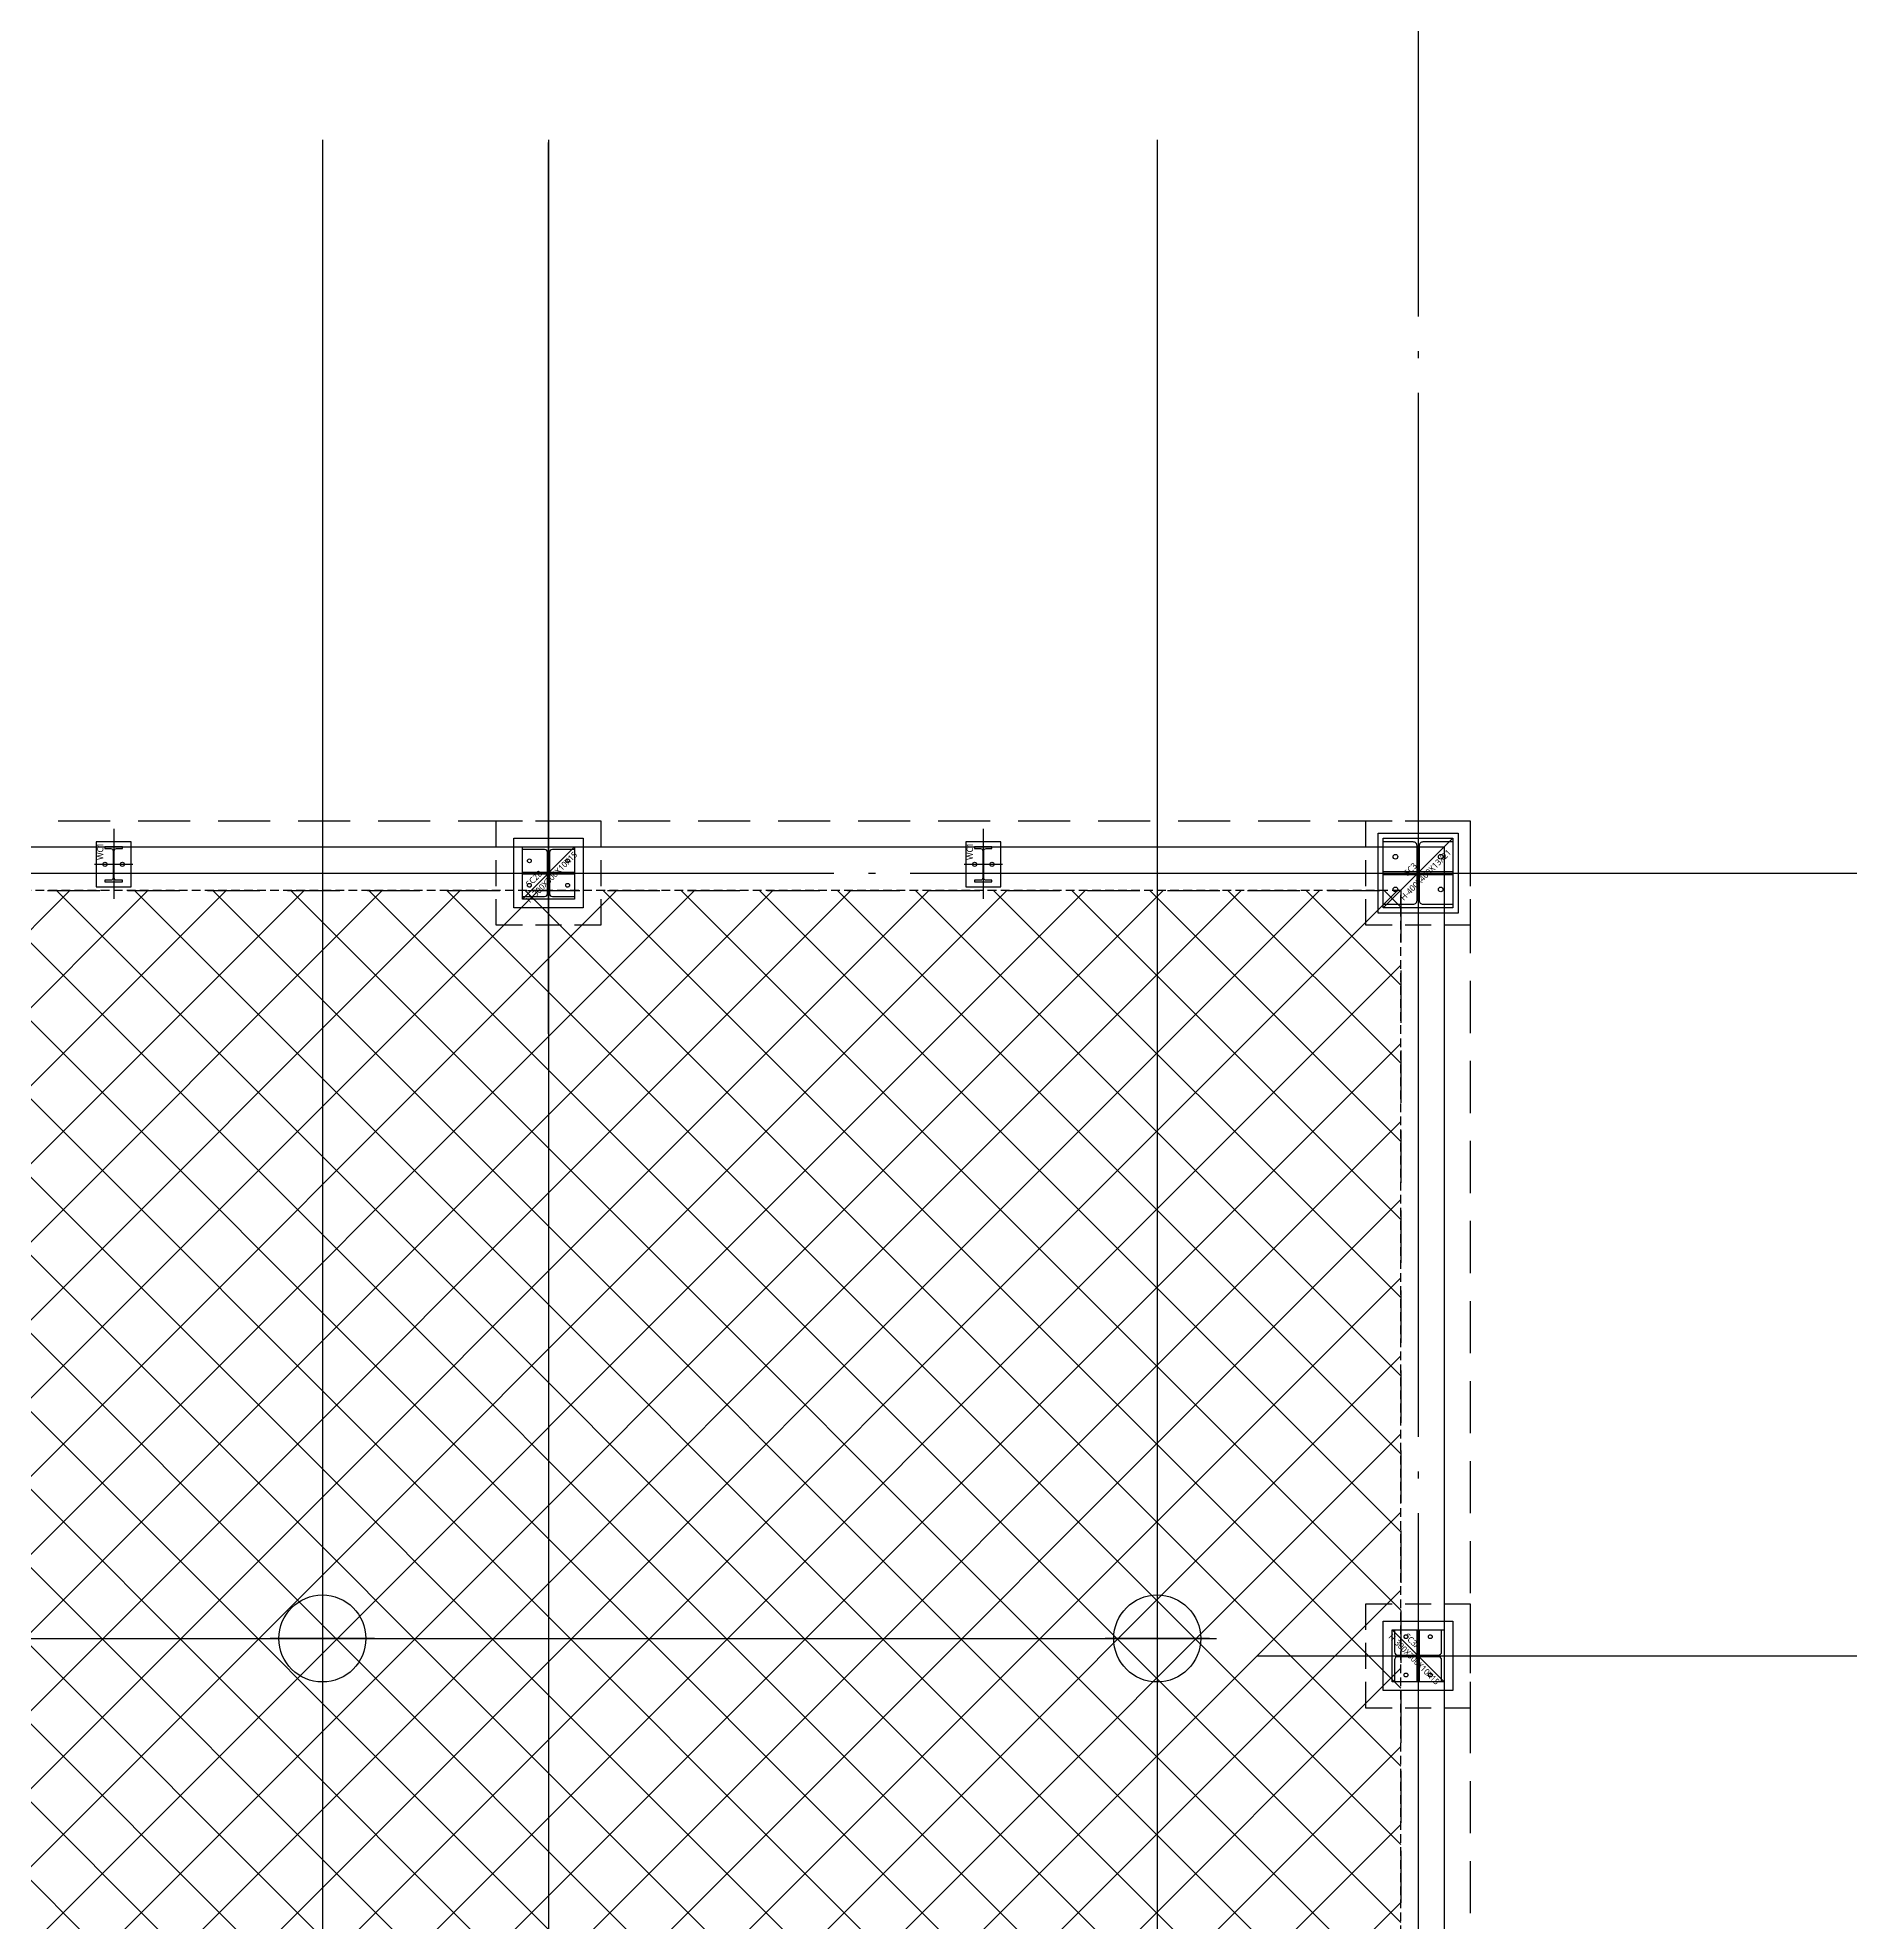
# Model space of a CAD drawing. Header units: millimetres. Extents: x -734060 to 504600, y -7739 to 118800.
# Drawn here: x -231837 to -221415, y 79868 to 90702 of the extents above; entities that cross this region are included whole.
import ezdxf
from ezdxf.enums import TextEntityAlignment as Align

# ---------------------------------------------------------------- set-up
doc = ezdxf.new("R2010")
doc.units = ezdxf.units.MM
doc.header["$LTSCALE"] = 200
for name, pattern in [('CEN-GAUN', [32.2, 30, -1, 0.2, -1]), ('CONTINOUS', [0]), ('H3', [3, 2, -1]), ('HID', [2.3, 1.5, -0.8]), ('HIDDEN', [0.375, 0.25, -0.125])]:
    doc.linetypes.add(name, pattern=pattern)
doc.layers.get('DEFPOINTS').update_dxf_attribs({"color": 137})
for name, color, linetype in [('0-PIPE', 7, 'Continuous'), ('0-기초', 4, 'H3'), ('09GIRDER', 2, 'Continuous'), ('CEN', 1, 'CEN-GAUN'), ('G', 3, 'Continuous'), ('HAT-INS', 250, 'Continuous'), ('STEEL BASE', 13, 'Continuous'), ('WAL', 3, 'Continuous'), ('Z-하부구조체', 6, 'HIDDEN')]:
    doc.layers.add(name, color=color, linetype=linetype)
doc.layers.add('TEMP', color=171, linetype='Continuous', plot=False)
doc.styles.add('스타일1', font='malgun.ttf')

# ---------------------------------------------------------------- blocks, each defined once
blk = doc.blocks.new('X-CEN11')
at = {"layer": 'CEN', "color": 14, "linetype": 'CONTINOUS'}
for p, q in [((64700, 4216), (64700, -9737)), ((66000, 4216), (66000, -48378)), ((69500, 4216), (69500, -9737)), ((49297, -4400), (69841, -4400))]:
    blk.add_line(p, q, dxfattribs=at)
blk = doc.blocks.new('X-CEN')
at = {"layer": 'CEN'}
for p, q in [((71000, 9200), (71000, -53000)), ((66000, -925), (66000, 4200)), ((-9200, 0), (76000, 0)), ((70075, -4500), (76000, -4500))]:
    blk.add_line(p, q, dxfattribs=at)
blk = doc.blocks.new('파일')
at = {"layer": '0-PIPE', "color": 7, "linetype": 'Continuous'}
for p, q in [((0, -300), (0, 300)), ((-300, 0), (300, 0))]:
    blk.add_line(p, q, dxfattribs=at)
at = {"layer": '0-PIPE', "color": 3, "linetype": 'Continuous'}
blk.add_circle((0, 0), 250, dxfattribs=at)
blk = doc.blocks.new('X-1F-FD')
at = {"layer": '0-기초', "rotation": 180}
for p in [(64700, -4400), (69500, -4400)]:
    blk.add_blockref('파일', p, dxfattribs=at)
blk = doc.blocks.new('S-SC3A')
at = {"layer": '09GIRDER'}
blk.add_lwpolyline([(-150, -150), (-150, -135), (-23, -135, 0.414214), (-5, -117), (-5, 117, 0.414214), (-23, 135), (-150, 135), (-150, 150), (150, 150), (150, 135), (23, 135, 0.414214), (5, 117), (5, -117, 0.414214), (23, -135), (150, -135), (150, -150)], format="xyb", close=True, dxfattribs=at)
at = {"layer": 'DEFPOINTS'}
blk.add_line((-150, -150), (150, 150), dxfattribs=at)
blk.add_lwpolyline([(-150, 150), (150, 150), (150, -150), (-150, -150)], close=True, dxfattribs=at)
at = {"layer": 'STEEL BASE'}
for points in [[(-200, 200), (200, 200), (200, -200), (-200, -200)], [(-150, 6), (-5, 6), (-5, -6), (-150, -6)], [(5, 6), (150, 6), (150, -6), (5, -6)]]:
    blk.add_lwpolyline(points, close=True, dxfattribs=at)
for centre in [(-110, 70), (110, 70), (-110, -70), (110, -70)]:
    blk.add_circle(centre, 11, dxfattribs=at)
at = {"layer": 'DEFPOINTS', "style": '스타일1'}
blk.add_text('H-300X300X10X15', height=35, rotation=45, dxfattribs=at).set_placement((19, -23), align=Align.MIDDLE_CENTER)
blk.add_text('SC3A', height=35, rotation=45, dxfattribs=at).set_placement((-109, -83))
blk = doc.blocks.new('S-WC1')
at = {"layer": 'DEFPOINTS'}
for p, q in [((0, 205), (0, -199)), ((110, 0), (-110, 0))]:
    blk.add_line(p, q, dxfattribs=at)
at = {"layer": 'STEEL BASE'}
blk.add_lwpolyline([(100, 130), (-100, 130), (-100, -130), (100, -130)], close=True, dxfattribs=at)
for centre in [(-50, 0), (50, 0)]:
    blk.add_circle(centre, 12, dxfattribs=at)
at = {"layer": 'WAL'}
blk.add_lwpolyline([(50, -100), (50, -91), (16, -91, -0.414214), (3, -78), (3, 78, -0.414214), (16, 91), (50, 91), (50, 100), (-50, 100), (-50, 91), (-16, 91, -0.414214), (-3, 78), (-3, -78, -0.414214), (-16, -91), (-50, -91), (-50, -100)], format="xyb", close=True, dxfattribs=at)
at = {"layer": 'TEMP', "style": '스타일1'}
blk.add_text('WC1', height=35, rotation=90, dxfattribs=at).set_placement((-60, 26))
blk = doc.blocks.new('S-SC3')
at = {"layer": '09GIRDER'}
blk.add_lwpolyline([(-200, -200), (-200, -179), (-28, -179, 0.414214), (-6, -157), (-6, 157, 0.414214), (-28, 179), (-200, 179), (-200, 200), (200, 200), (200, 179), (28, 179, 0.414214), (6, 157), (6, -157, 0.414214), (28, -179), (200, -179), (200, -200)], format="xyb", close=True, dxfattribs=at)
at = {"layer": 'DEFPOINTS'}
blk.add_line((-200, -200), (200, 200), dxfattribs=at)
blk.add_lwpolyline([(-200, 200), (200, 200), (200, -200), (-200, -200)], close=True, dxfattribs=at)
at = {"layer": 'STEEL BASE'}
for points in [[(-230, 230), (230, 230), (230, -230), (-230, -230)], [(-200, 10), (-6, 10), (-6, -10), (-200, -10)], [(6, 10), (200, 10), (200, -10), (6, -10)]]:
    blk.add_lwpolyline(points, close=True, dxfattribs=at)
for centre in [(-130, 94), (130, 94), (-130, -94), (130, -94)]:
    blk.add_circle(centre, 13.5, dxfattribs=at)
at = {"layer": 'DEFPOINTS', "style": '스타일1'}
for s, p in [('H-400X400X13X21', (43, -10)), ('SC3', (-44, 22))]:
    blk.add_text(s, height=35, rotation=45, dxfattribs=at).set_placement(p, align=Align.MIDDLE_CENTER)
blk = doc.blocks.new('S-SC2B')
at = {"layer": '09GIRDER'}
blk.add_lwpolyline([(-150, -150), (-150, -135), (-23, -135, 0.414214), (-5, -117), (-5, 117, 0.414214), (-23, 135), (-150, 135), (-150, 150), (150, 150), (150, 135), (23, 135, 0.414214), (5, 117), (5, -117, 0.414214), (23, -135), (150, -135), (150, -150)], format="xyb", close=True, dxfattribs=at)
at = {"layer": 'DEFPOINTS'}
blk.add_line((-150, -150), (150, 150), dxfattribs=at)
blk.add_lwpolyline([(-150, 150), (150, 150), (150, -150), (-150, -150)], close=True, dxfattribs=at)
at = {"layer": 'STEEL BASE'}
for points in [[(-200, 200), (200, 200), (200, -200), (-200, -200)], [(-150, 6), (-5, 6), (-5, -6), (-150, -6)], [(5, 6), (150, 6), (150, -6), (5, -6)]]:
    blk.add_lwpolyline(points, close=True, dxfattribs=at)
for centre in [(-110, 70), (110, 70), (-110, -70), (110, -70)]:
    blk.add_circle(centre, 11, dxfattribs=at)
at = {"layer": 'DEFPOINTS', "style": '스타일1'}
blk.add_text('H-300X300X10X15', height=35, rotation=45, dxfattribs=at).set_placement((19, -23), align=Align.MIDDLE_CENTER)
blk.add_text('SC2B', height=35, rotation=45, dxfattribs=at).set_placement((-109, -83))
blk = doc.blocks.new('x-stu-1Fcol')
for name, p in [('S-WC1', (63500, 50)), ('S-WC1', (68500, 50)), ('S-SC3', (71000, 0)), ('S-SC2B', (66000, 0))]:
    blk.add_blockref(name, p)
at = {"rotation": 270}
blk.add_blockref('S-SC3A', (71000, -4500), dxfattribs=at)
blk = doc.blocks.new('X-S-PDH')
at = {"layer": 'Z-하부구조체', "color": 251, "ltscale": 3}
for points in [[(65700, 300), (66300, 300), (66300, -300), (65700, -300)], [(70700, 300), (71300, 300), (71300, -300), (70700, -300)], [(70700, -4200), (71300, -4200), (71300, -4800), (70700, -4800)]]:
    blk.add_lwpolyline(points, close=True, dxfattribs=at)

msp = doc.modelspace()

# ---------------------------------------------------------------- hatches: boundary and pattern name
at = {"layer": '0-기초', "linetype": 'CONTINOUS', "ltscale": 3}
h = msp.add_hatch(dxfattribs=at)
h.set_pattern_fill('ANSI37', color=252, scale=100)
h.paths.add_polyline_path([(-245200, 71700), (-224000, 71700), (-224000, 85800), (-245200, 85800)])

# ---------------------------------------------------------------- linework, layer by layer
at = {"layer": 'DEFPOINTS'}
msp.add_lwpolyline([(-295050, 86050), (-223750, 86050), (-223750, 42750), (-295050, 42750)], close=True, dxfattribs=at)
at = {"layer": 'G', "color": 7, "linetype": 'HID'}
for points in [[(-295200, 86200), (-223600, 86200), (-223600, 42600), (-295200, 42600)], [(-294800, 85800), (-224000, 85800), (-224000, 43000), (-294800, 43000)]]:
    msp.add_lwpolyline(points, close=True, dxfattribs=at)
at = {"layer": 'Z-하부구조체'}
msp.add_lwpolyline([(-245200, 71700), (-224000, 71700), (-224000, 85800), (-245200, 85800)], close=True, dxfattribs=at)

# ---------------------------------------------------------------- block references
for name in ['X-S-PDH', 'x-stu-1Fcol', 'X-1F-FD']:
    msp.add_blockref(name, (-294900, 85900))
at = {"layer": '0-기초', "color": 252, "linetype": 'CONTINOUS', "ltscale": 3}
msp.add_blockref('X-CEN11', (-294900, 85900), dxfattribs=at)
at = {"layer": 'HAT-INS'}
msp.add_blockref('X-CEN', (-294900, 85900), dxfattribs=at)

doc.saveas('drawing.dxf')
